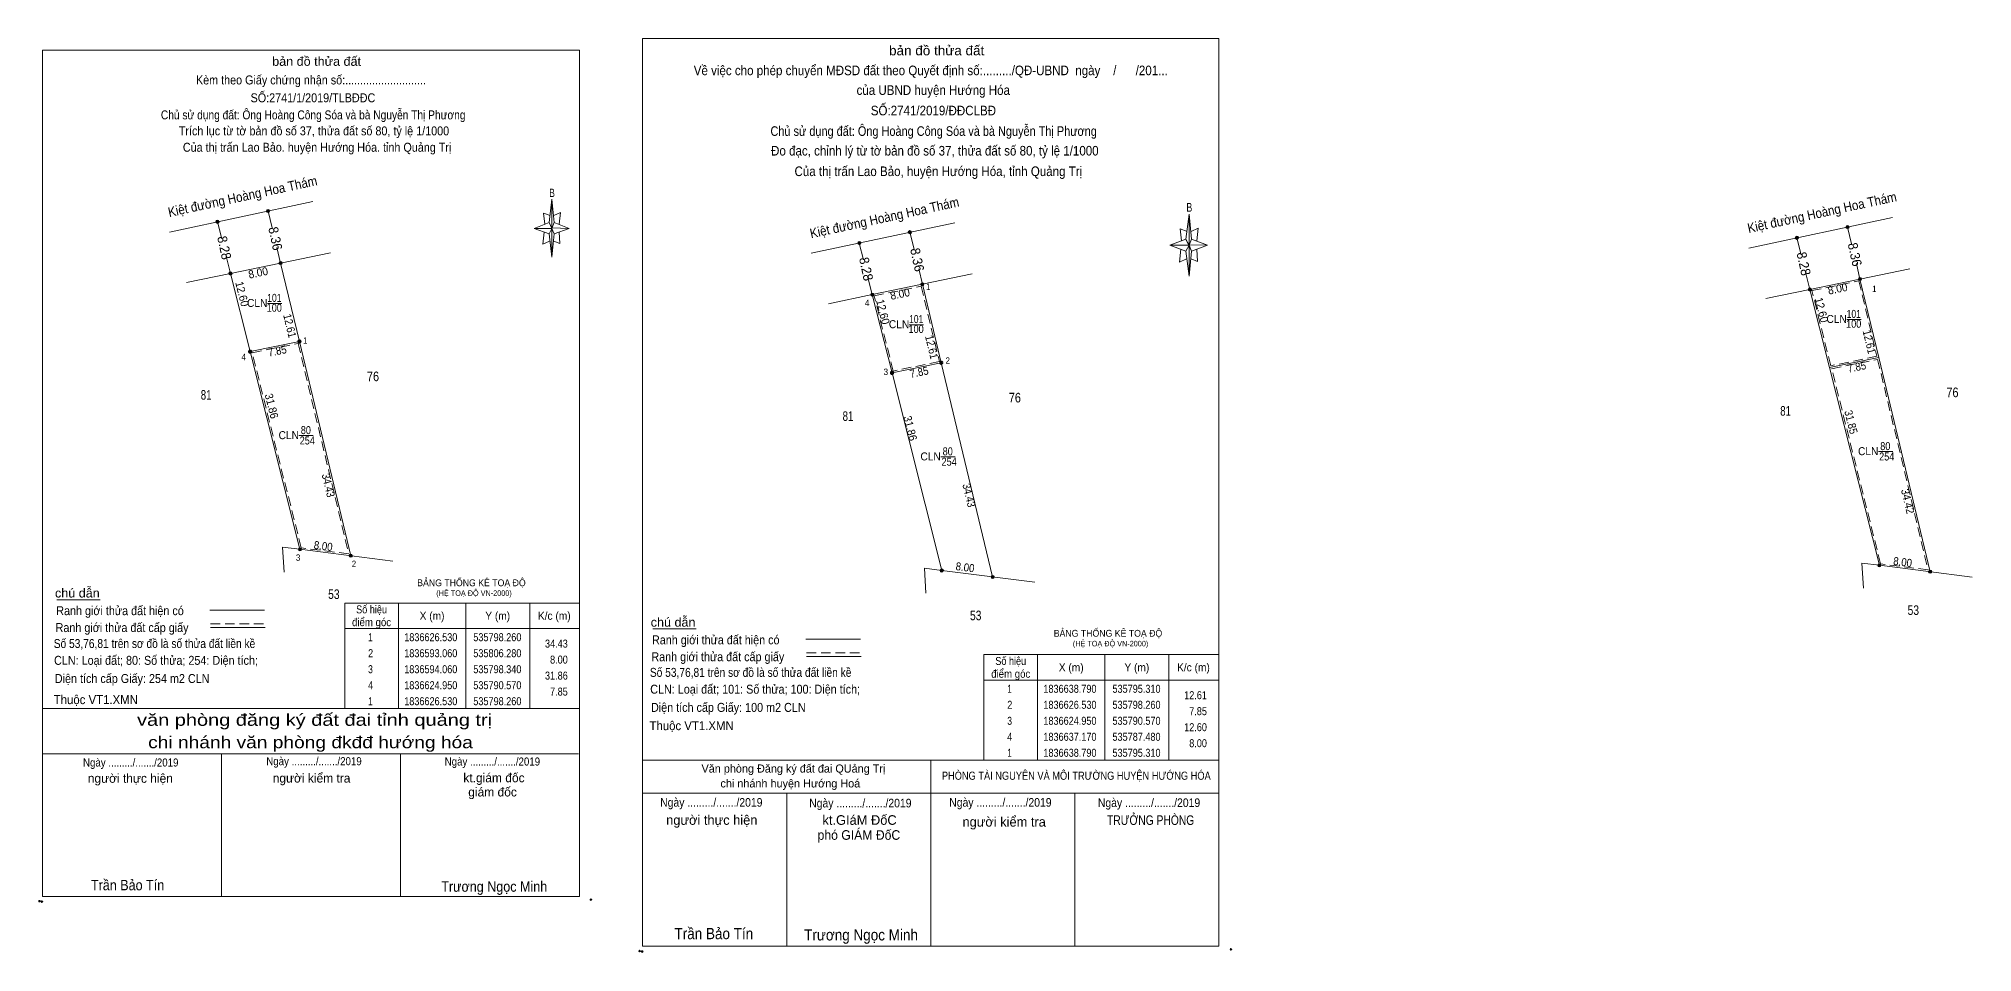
# Model space of a CAD drawing. Header units: metres. Extents: x 535511 to 536183, y 1836485 to 1836733.
# Drawn here: x 535510.8 to 535812.9, y 1836533.6 to 1836676.4 of the extents above; entities that cross this region are included whole.
import ezdxf
from ezdxf.enums import TextEntityAlignment as Align

# ---------------------------------------------------------------- set-up
doc = ezdxf.new("R2010")
doc.units = ezdxf.units.M
doc.header["$LTSCALE"] = 0.5
doc.header["$PDMODE"] = 32
doc.header["$PDSIZE"] = 0.25
doc.linetypes.add('DOTTED', pattern=[1.5, 0.3, -1.2])
doc.linetypes.add('MEDIUM_DASHED', pattern=[4.5, 3, -1.5])
for name, color, linetype, lineweight in [('1', 7, 'DOTTED', 13), ('10', 7, 'Continuous', 13), ('17', 7, 'Continuous', 13), ('2', 7, 'Continuous', 13), ('23', 7, 'Continuous', 13), ('5', 7, 'Continuous', 13), ('6', 7, 'Continuous', 13), ('63', 7, 'Continuous', 13)]:
    doc.layers.add(name, color=color, linetype=linetype, lineweight=lineweight)

msp = doc.modelspace()

# ---------------------------------------------------------------- hatches: boundary and pattern name
at = {"layer": '10'}
for points in [[(535546.87, 1836649.42, 1), (535546.37, 1836649.42, 1)], [(535538.96, 1836647.74, 1), (535538.46, 1836647.74, 1)], [(535647.14, 1836646.1, 1), (535646.64, 1836646.1, 1)], [(535793.61, 1836646.92, 1), (535793.11, 1836646.92, 1)], [(535639.23, 1836644.42, 1), (535638.73, 1836644.42, 1)], [(535785.7, 1836645.24, 1), (535785.2, 1836645.24, 1)], [(535548.82, 1836641.29, 1), (535548.32, 1836641.29, 1)], [(535540.99, 1836639.67, 1), (535540.49, 1836639.67, 1)], [(535649.09, 1836637.97, 1), (535648.59, 1836637.97, 1)], [(535787.73, 1836637.17, 1), (535787.23, 1836637.17, 1)], [(535795.56, 1836638.79, 1), (535795.06, 1836638.79, 1)], [(535641.26, 1836636.35, 1), (535640.76, 1836636.35, 1)], [(535551.85, 1836596.56, 1), (535551.35, 1836596.56, 1)], [(535559.79, 1836595.56, 1), (535559.29, 1836595.56, 1)], [(535652.12, 1836593.24, 1), (535651.62, 1836593.24, 1)], [(535660.06, 1836592.24, 1), (535659.56, 1836592.24, 1)], [(535798.59, 1836594.06, 1), (535798.09, 1836594.06, 1)], [(535806.53, 1836593.06, 1), (535806.03, 1836593.06, 1)]]:
    msp.add_hatch(color=256, dxfattribs=at).paths.add_polyline_path(points)
at = {"layer": '63'}
for points in [[(535551.77, 1836629.03, 1), (535551.27, 1836629.03, 1)], [(535544.08, 1836627.45, 1), (535543.58, 1836627.45, 1)], [(535652.04, 1836625.71, 1), (535651.54, 1836625.71, 1)], [(535644.35, 1836624.13, 1), (535643.85, 1836624.13, 1)]]:
    msp.add_hatch(color=256, dxfattribs=at).paths.add_polyline_path(points)

# ---------------------------------------------------------------- linework, layer by layer
at = {"layer": '1', "linetype": 'MEDIUM_DASHED'}
for points in [[(535551.33, 1836628.74), (535559.21, 1836595.85), (535551.8, 1836596.79), (535544.14, 1836627.26)], [(535798.07, 1836626.24), (535805.95, 1836593.35), (535798.54, 1836594.29), (535790.88, 1836624.76)]]:
    msp.add_lwpolyline(points, close=True, dxfattribs=at)
at = {"layer": '10'}
for p, q in [((535538.71, 1836647.74), (535539.38, 1836645.09)), ((535638.98, 1836644.42), (535639.65, 1836641.77)), ((535785.45, 1836645.24), (535786.12, 1836642.59)), ((535540.01, 1836642.58), (535540.74, 1836639.67)), ((535640.28, 1836639.26), (535641.01, 1836636.35)), ((535786.75, 1836640.08), (535787.48, 1836637.17)), ((535549.12, 1836593.01), (535548.88, 1836596.91)), ((535551.6, 1836596.56), (535566.12, 1836594.73)), ((535649.39, 1836589.69), (535649.15, 1836593.59)), ((535651.87, 1836593.24), (535666.39, 1836591.41)), ((535795.86, 1836590.51), (535795.62, 1836594.41)), ((535798.34, 1836594.06), (535812.86, 1836592.23))]:
    msp.add_line(p, q, dxfattribs=at)
for points in [[(535548.57, 1836641.29), (535551.52, 1836629.03), (535559.54, 1836595.56)], [(535551.6, 1836596.56), (535543.83, 1836627.45), (535540.74, 1836639.67)], [(535648.84, 1836637.97), (535651.79, 1836625.71), (535659.81, 1836592.24)], [(535798.34, 1836594.06), (535790.57, 1836624.95), (535787.48, 1836637.17)], [(535795.31, 1836638.79), (535798.26, 1836626.53), (535806.28, 1836593.06)], [(535651.87, 1836593.24), (535644.1, 1836624.13), (535641.01, 1836636.35)]]:
    msp.add_lwpolyline(points, dxfattribs=at)
for centre in [(535546.62, 1836649.42), (535538.71, 1836647.74), (535646.89, 1836646.1), (535793.36, 1836646.92), (535638.98, 1836644.42), (535785.45, 1836645.24), (535548.57, 1836641.29), (535540.74, 1836639.67), (535648.84, 1836637.97), (535787.48, 1836637.17), (535795.31, 1836638.79), (535641.01, 1836636.35), (535551.6, 1836596.56), (535559.54, 1836595.56), (535651.87, 1836593.24), (535659.81, 1836592.24), (535798.34, 1836594.06), (535806.28, 1836593.06)]:
    msp.add_circle(centre, 0.25, dxfattribs=at)
at = {"layer": '17'}
for p, q in [((535513.64, 1836588.69), (535520.41, 1836588.69)), ((535606.74, 1836584.14), (535613.51, 1836584.14))]:
    msp.add_line(p, q, dxfattribs=at)
at = {"layer": '2'}
for p, q in [((535546.62, 1836649.42), (535547.26, 1836646.79)), ((535793.36, 1836646.92), (535794, 1836644.29)), ((535548, 1836643.7), (535548.57, 1836641.29)), ((535646.89, 1836646.1), (535647.53, 1836643.47)), ((535648.27, 1836640.38), (535648.84, 1836637.97)), ((535794.74, 1836641.2), (535795.31, 1836638.79)), ((535666.84, 1836580.11), (535666.84, 1836563.61)), ((535677.34, 1836580.11), (535677.34, 1836563.61)), ((535687.34, 1836580.11), (535687.34, 1836563.61)), ((535658.44, 1836576.11), (535695.14, 1836576.11))]:
    msp.add_line(p, q, dxfattribs=at)
at = {"layer": '2', "linetype": 'MEDIUM_DASHED'}
for points in [[(535648.65, 1836637.68), (535651.49, 1836625.9), (535644.28, 1836624.42), (535641.32, 1836636.16)], [(535795.12, 1836638.5), (535797.96, 1836626.72), (535790.75, 1836625.24), (535787.79, 1836636.98)]]:
    msp.add_lwpolyline(points, close=True, dxfattribs=at)
at = {"layer": '2'}
msp.add_lwpolyline([(535658.44, 1836580.11), (535695.14, 1836580.11), (535695.14, 1836563.61), (535658.44, 1836563.61)], close=True, dxfattribs=at)
at = {"layer": '23'}
for p, q in [((535553.63, 1836650.9), (535531.2, 1836646.14)), ((535653.9, 1836647.58), (535631.47, 1836642.82)), ((535800.37, 1836648.4), (535777.94, 1836643.64)), ((535540.74, 1836639.67), (535556.36, 1836642.9)), ((535787.48, 1836637.17), (535803.1, 1836640.4)), ((535533.88, 1836638.26), (535540.74, 1836639.67)), ((535641.01, 1836636.35), (535656.63, 1836639.58)), ((535780.62, 1836635.76), (535787.48, 1836637.17)), ((535634.15, 1836634.94), (535641.01, 1836636.35)), ((535543.83, 1836627.45), (535551.52, 1836629.03)), ((535644.1, 1836624.13), (535651.79, 1836625.71)), ((535790.57, 1836624.95), (535798.26, 1836626.53)), ((535548.88, 1836596.91), (535551.6, 1836596.56)), ((535649.15, 1836593.59), (535651.87, 1836593.24)), ((535795.62, 1836594.41), (535798.34, 1836594.06))]:
    msp.add_line(p, q, dxfattribs=at)
at = {"layer": '5'}
for p, q in [((535590.51, 1836647.61), (535590.96, 1836651.25)), ((535590.51, 1836645.85), (535588.18, 1836646.69)), ((535591.33, 1836647.61), (535593.67, 1836646.69)), ((535690.01, 1836645.04), (535690.5, 1836648.95)), ((535591.33, 1836645.85), (535590.96, 1836642.22)), ((535592.18, 1836644.35), (535591.26, 1836644.73)), ((535592.08, 1836646.12), (535592.18, 1836644.35)), ((535690.01, 1836643.15), (535687.52, 1836644.06)), ((535690.89, 1836645.04), (535693.4, 1836644.06)), ((535691.7, 1836643.44), (535691.81, 1836641.55)), ((535690.89, 1836643.15), (535690.5, 1836639.26)), ((535691.81, 1836641.55), (535690.82, 1836641.95)), ((535511.36, 1836571.67), (535595.29, 1836571.67)), ((535511.36, 1836564.58), (535595.1, 1836564.58)), ((535511.36, 1836564.58), (535595.1, 1836564.58)), ((535511.36, 1836564.58), (535595.1, 1836564.58)), ((535539.34, 1836542.3), (535539.34, 1836564.58)), ((535567.31, 1836542.3), (535567.31, 1836564.58)), ((535605.14, 1836563.61), (535695.14, 1836563.61)), ((535650.14, 1836534.55), (535650.14, 1836563.61)), ((535605.14, 1836558.45), (535695.14, 1836558.45)), ((535605.14, 1836558.45), (535694.94, 1836558.45)), ((535605.14, 1836558.45), (535694.94, 1836558.45)), ((535605.14, 1836534.55), (535605.14, 1836558.45)), ((535627.64, 1836534.55), (535627.64, 1836558.45)), ((535672.64, 1836534.55), (535672.64, 1836558.45))]:
    msp.add_line(p, q, dxfattribs=at)
for points in [[(535511.36, 1836674.53), (535595.29, 1836674.53), (535595.29, 1836542.3), (535511.36, 1836542.3)], [(535605.14, 1836676.35), (535695.14, 1836676.35), (535695.14, 1836534.55), (535605.14, 1836534.55)], [(535590.96, 1836651.25), (535591.33, 1836647.61), (535590.96, 1836646.69)], [(535590.96, 1836646.69), (535588.18, 1836646.69), (535590.51, 1836647.61), (535591.33, 1836645.85), (535593.67, 1836646.69), (535590.96, 1836646.78)], [(535590.96, 1836646.69), (535590.96, 1836642.22), (535590.51, 1836645.85)], [(535690.5, 1836648.95), (535690.89, 1836645.04), (535690.5, 1836644.06)], [(535690.5, 1836644.06), (535687.52, 1836644.06), (535690.01, 1836645.04), (535690.89, 1836643.15), (535693.4, 1836644.06), (535690.5, 1836644.15)], [(535690.5, 1836644.06), (535690.5, 1836639.26), (535690.01, 1836643.15)]]:
    msp.add_lwpolyline(points, close=True, dxfattribs=at)
for points in [[(535590.96, 1836646.69), (535590.51, 1836647.61), (535588.18, 1836646.69)], [(535590.69, 1836648.73), (535589.67, 1836649.1), (535589.84, 1836647.34)], [(535590.96, 1836646.69), (535591.33, 1836645.85), (535593.67, 1836646.69)], [(535591.26, 1836648.73), (535592.28, 1836649.2), (535592.08, 1836647.34)], [(535690.21, 1836646.24), (535689.11, 1836646.64), (535689.3, 1836644.75)], [(535690.82, 1836646.24), (535691.91, 1836646.75), (535691.7, 1836644.75)], [(535589.77, 1836646.12), (535589.57, 1836644.25), (535590.59, 1836644.73)], [(535690.5, 1836644.06), (535690.01, 1836645.04), (535687.52, 1836644.06)], [(535689.22, 1836643.44), (535689.01, 1836641.44), (535690.1, 1836641.95)], [(535690.5, 1836644.06), (535690.89, 1836643.15), (535693.4, 1836644.06)], [(535595.29, 1836542.3), (535511.36, 1836542.3), (535511.36, 1836564.58)], [(535695.14, 1836534.55), (535605.14, 1836534.55), (535605.14, 1836558.45)]]:
    msp.add_lwpolyline(points, dxfattribs=at)
for p in [(535510.91, 1836541.58), (535511.29, 1836541.51), (535604.67, 1836533.78), (535605.07, 1836533.71)]:
    msp.add_point(p, dxfattribs=at)
at = {"layer": '6'}
for p, q in [((535546.52, 1836634.98), (535548.76, 1836634.98)), ((535646.79, 1836631.66), (535649.03, 1836631.66)), ((535793.26, 1836632.48), (535795.5, 1836632.48)), ((535551.45, 1836614.32), (535553.69, 1836614.32)), ((535651.72, 1836611), (535653.96, 1836611)), ((535798.19, 1836611.82), (535800.43, 1836611.82)), ((535537.52, 1836587.06), (535546.05, 1836587.06)), ((535537.65, 1836584.34), (535546.17, 1836584.34)), ((535630.62, 1836582.51), (535639.15, 1836582.51)), ((535630.75, 1836579.79), (535639.27, 1836579.79)), ((535605.14, 1836563.61), (535695.14, 1836563.61))]:
    msp.add_line(p, q, dxfattribs=at)
at = {"layer": '6', "linetype": 'MEDIUM_DASHED'}
for p, q in [((535537.65, 1836584.91), (535546.23, 1836584.91)), ((535630.75, 1836580.36), (535639.33, 1836580.36))]:
    msp.add_line(p, q, dxfattribs=at)
at = {"layer": '6'}
for p in [(535597.05, 1836541.83), (535697.04, 1836534.05)]:
    msp.add_point(p, dxfattribs=at)
at = {"layer": '63'}
for p, q in [((535566.99, 1836588.17), (535566.99, 1836571.67)), ((535577.49, 1836588.17), (535577.49, 1836571.67)), ((535587.49, 1836588.17), (535587.49, 1836571.67)), ((535558.59, 1836584.17), (535595.29, 1836584.17))]:
    msp.add_line(p, q, dxfattribs=at)
msp.add_lwpolyline([(535558.59, 1836588.17), (535595.29, 1836588.17), (535595.29, 1836571.67), (535558.59, 1836571.67)], close=True, dxfattribs=at)
at = {"layer": '63', "linetype": 'MEDIUM_DASHED'}
for centre in [(535551.52, 1836629.03), (535543.83, 1836627.45), (535651.79, 1836625.71), (535644.1, 1836624.13)]:
    msp.add_circle(centre, 0.25, dxfattribs=at)

# ---------------------------------------------------------------- texts
at = {"layer": '1'}
for s, height, width, p in [('BẢNG THỐNG KÊ TOẠ ĐỘ ', 1.072, 0.95, (535569.92, 1836590.79)), ('(HỆ TOẠ ĐỘ VN-2000)', 0.8672, 0.9, (535572.9, 1836589.28)), ('BẢNG THỐNG KÊ TOẠ ĐỘ ', 1.072, 0.95, (535669.36, 1836582.9)), ('(HỆ TOẠ ĐỘ VN-2000)', 0.8672, 0.9, (535672.34, 1836581.39))]:
    msp.add_text(s, height=height, dxfattribs=dict(at, width=width)).set_placement(p)
at = {"layer": '2'}
for s, rotation, width, p in [('8.00', 11.689, 0.95, (535545.1984, 1836639.16)), ('12.60', 284.191, 0.95, (535541.9634, 1836636.3082)), ('8.00', 11.689, 0.95, (535645.4684, 1836635.84)), ('8.00', 11.689, 0.95, (535791.9434, 1836636.661)), ('12.60', 284.191, 0.95, (535642.0734, 1836633.5182)), ('12.60', 284.191, 0.95, (535788.7034, 1836633.8082)), ('12.61', 283.529, 0.9, (535549.4124, 1836631.3412)), ('12.61', 283.529, 0.9, (535649.6824, 1836628.0212)), ('12.61', 283.529, 0.9, (535796.1537, 1836628.8362))]:
    msp.add_text(s, height=1.25, rotation=rotation, dxfattribs=dict(at, width=width)).set_placement(p, align=Align.CENTER)
for s, height, width, p in [(' 1', 1, 0.9, (535650.1, 1836637.09)), (' 1', 1, 0.9, (535797.89, 1836636.74)), (' 4', 1, 0.95, (535640.57, 1836634.58)), (' 1', 1, 0.9, (535552.77, 1836628.69)), (' 4', 1, 0.95, (535543.17, 1836626.11)), (' 2', 1, 0.9, (535653.14, 1836625.56)), (' 3', 1, 0.95, (535643.48, 1836623.79)), (' 3', 1, 0.95, (535551.67, 1836594.76)), (' 2', 1, 0.9, (535560.37, 1836593.79)), ('12.61', 1.25, 0.85, (535693.29, 1836573.14)), ('7.85', 1.25, 0.85, (535693.29, 1836570.64)), ('12.60', 1.25, 0.85, (535693.29, 1836568.14)), ('8.00', 1.25, 0.85, (535693.29, 1836565.64))]:
    msp.add_text(s, height=height, dxfattribs=dict(at, width=width)).set_placement(p, align=Align.RIGHT)
for s, width, p in [('100', 0.85, (535547.59, 1836633.68)), ('100', 0.85, (535647.86, 1836630.36)), ('100', 0.85, (535794.33, 1836631.18)), ('254', 0.85, (535552.75, 1836612.94)), ('254', 0.85, (535653.02, 1836609.62)), ('254', 0.85, (535799.49, 1836610.44)), ('Số hiệu', 0.85, (535662.64, 1836578.49)), ('điểm góc', 0.9, (535662.64, 1836576.49)), ('X (m)', 0.95, (535672.09, 1836577.49)), ('Y (m)', 0.95, (535682.345, 1836577.49)), ('K/c (m)', 0.95, (535691.185, 1836577.49)), (' 1', 0.75, (535662.29, 1836574.14)), ('1836638.790', 0.85, (535671.89, 1836574.14)), ('535795.310', 0.85, (535682.29, 1836574.14)), (' 2', 0.85, (535662.295, 1836571.64)), ('1836626.530', 0.85, (535671.89, 1836571.64)), ('535798.260', 0.85, (535682.29, 1836571.64)), (' 4', 0.85, (535662.29, 1836566.64)), (' 3', 0.8, (535662.285, 1836569.14)), ('1836624.950', 0.85, (535671.89, 1836569.14)), ('1836637.170', 0.85, (535671.89, 1836566.64)), ('535790.570', 0.85, (535682.29, 1836569.14)), ('535787.480', 0.85, (535682.29, 1836566.64)), (' 1', 0.75, (535662.29, 1836564.14)), ('1836638.790', 0.85, (535671.89, 1836564.14)), ('535795.310', 0.85, (535682.29, 1836564.14))]:
    msp.add_text(s, height=1.25, dxfattribs=dict(at, width=width)).set_placement(p, align=Align.CENTER)
at = {"layer": '23', "width": 0.85}
for p in [(535563.015, 1836622.83), (535663.285, 1836619.51), (535809.755, 1836620.33)]:
    msp.add_text('76', height=1.5, dxfattribs=at).set_placement(p, align=Align.CENTER)
at = {"layer": '5'}
for s, height, width, p in [('bản đồ thửa đất', 1.399, 1.05, (535554.205, 1836672.11)), ('bản đồ thửa đất', 1.5, 1.05, (535651.07, 1836673.75)), ('Kèm theo Giấy chứng nhận số:...........................', 1.399, 0.9, (535553.325, 1836669.2)), ('Về việc cho phép chuyển MĐSD đất theo Quyết định số:........./QĐ-UBND  ngày    /      /201...', 1.5, 0.9, (535650.15, 1836670.64)), ('SỐ:2741/1/2019/TLBĐĐC', 1.4, 0.9, (535553.63, 1836666.41)), ('của UBND huyện Hướng Hóa', 1.5, 0.9, (535650.54, 1836667.56)), ('Chủ sử dụng đất: Ông Hoàng Công Sóa và bà Nguyễn Thị Phương', 1.4, 0.85, (535553.67, 1836663.74)), ('SỐ:2741/2019/ĐĐCLBĐ', 1.5, 0.9, (535650.56, 1836664.37)), ('Trích lục từ tờ bản đồ số 37, thửa đất số 80, tỷ lệ 1/1000 ', 1.4, 0.9, (535554.03, 1836661.24)), ('Chủ sử dụng đất: Ông Hoàng Công Sóa và bà Nguyễn Thị Phương', 1.5, 0.85, (535650.6, 1836661.16)), ('Của thị trấn Lao Bảo. huyện Hướng Hóa. tỉnh Quảng Trị', 1.4, 0.9, (535554.285, 1836658.68)), ('Đo đạc, chỉnh lý từ tờ bản đồ số 37, thửa đất số 80, tỷ lệ 1/1000 ', 1.5, 0.9, (535651.035, 1836658.09)), ('Của thị trấn Lao Bảo, huyện Hướng Hóa, tỉnh Quảng Trị', 1.5, 0.9, (535651.335, 1836654.88)), ('B', 1.285, 0.75, (535590.995, 1836651.61)), ('B', 1.377, 0.75, (535690.54, 1836649.3)), ('văn phòng đăng ký đất đai tỉnh quảng trị', 1.865, 1.25, (535553.885, 1836568.98)), ('chi nhánh văn phòng đkđđ hướng hóa', 1.865, 1.2, (535553.25, 1836565.48)), ('Ngày ........./......./2019', 1.259, 0.9, (535525.165, 1836562.62)), ('Ngày ........./......./2019', 1.259, 0.9, (535553.795, 1836562.82)), ('Ngày ........./......./2019', 1.259, 0.9, (535581.665, 1836562.77)), ('Ngày ........./......./2019', 1.35, 0.9, (535615.865, 1836556.34)), ('Ngày ........./......./2019', 1.35, 0.9, (535639.145, 1836556.23)), ('Ngày ........./......./2019', 1.35, 0.9, (535661.025, 1836556.34)), ('Ngày ........./......./2019', 1.35, 0.9, (535684.245, 1836556.29)), ('phó GIÁM ĐốC', 1.5, 0.95, (535638.92, 1836551.17)), ('TRƯỞNG PHÒNG', 1.5, 0.8, (535684.495, 1836553.49)), ('Trần Bảo Tín', 1.629, 0.9, (535524.675, 1836543.28)), ('Trương Ngọc Minh', 1.63, 0.9, (535581.955, 1836543.05)), ('Trần Bảo Tín', 1.75, 0.9, (535616.26, 1836535.64)), ('Trương Ngọc Minh', 1.75, 0.9, (535639.255, 1836535.44))]:
    msp.add_text(s, height=height, dxfattribs=dict(at, width=width)).set_placement(p, align=Align.CENTER)
for s, height, p in [('người kiểm tra', 1.399, (535553.42, 1836560.11)), ('kt.giám đốc', 1.4, (535581.91, 1836560.16)), ('người thực hiện', 1.399, (535525.105, 1836560.08)), ('giám đốc', 1.4, (535581.69, 1836557.94)), ('người thực hiện', 1.5, (535615.94, 1836553.51)), ('kt.GIáM ĐốC', 1.5, (535639.025, 1836553.51)), ('người kiểm tra', 1.5, (535661.615, 1836553.23))]:
    msp.add_text(s, height=height, dxfattribs=at).set_placement(p, align=Align.CENTER)
at = {"layer": '6'}
for s, rotation, width, p in [('Kiệt đường Hoàng Hoa Thám', 12.184, 0.9, (535542.7967, 1836650.9745)), ('Kiệt đường Hoàng Hoa Thám', 12.184, 0.9, (535643.0667, 1836647.6545)), ('Kiệt đường Hoàng Hoa Thám', 12.184, 0.9, (535789.5367, 1836648.4745)), ('8.36', 282.151, 0.95, (535547.0391, 1836644.9629)), ('8.28', 282.151, 0.95, (535539.0548, 1836643.5229)), ('8.36', 282.151, 0.95, (535647.3091, 1836641.6429)), ('8.36', 282.151, 0.95, (535793.778, 1836642.4679)), ('8.28', 282.151, 0.95, (535639.3248, 1836640.2029)), ('8.28', 282.151, 0.95, (535785.7948, 1836641.0229))]:
    msp.add_text(s, height=1.5, rotation=rotation, dxfattribs=dict(at, width=width)).set_placement(p, align=Align.CENTER)
for s, height, width, p in [('CLN', 1.25, 0.95, (535544.925, 1836634.43)), ('101', 1.25, 0.8, (535547.6, 1836635.22)), ('CLN', 1.25, 0.95, (535645.195, 1836631.11)), ('101', 1.25, 0.8, (535647.87, 1836631.9)), ('CLN', 1.25, 0.95, (535791.665, 1836631.93)), ('101', 1.25, 0.8, (535794.34, 1836632.72)), ('81', 1.5, 0.75, (535536.945, 1836619.94)), ('81', 1.5, 0.75, (535637.215, 1836616.62)), ('81', 1.5, 0.75, (535783.685, 1836617.44)), ('CLN', 1.25, 0.95, (535549.855, 1836613.77)), ('80', 1.25, 0.85, (535552.525, 1836614.56)), ('80', 1.25, 0.85, (535799.265, 1836612.06)), ('CLN', 1.25, 0.95, (535650.125, 1836610.45)), ('80', 1.25, 0.85, (535652.795, 1836611.24)), ('CLN', 1.25, 0.95, (535796.595, 1836611.27)), ('53', 1.5, 0.8, (535556.9, 1836588.8)), ('53', 1.5, 0.8, (535657.17, 1836585.48)), ('53', 1.5, 0.8, (535803.64, 1836586.3)), ('PHÒNG TÀI NGUYÊN VÀ MÔI TRƯỜNG HUYỆN HƯỚNG HÓA', 1.27, 0.85, (535672.885, 1836560.55))]:
    msp.add_text(s, height=height, dxfattribs=dict(at, width=width)).set_placement(p, align=Align.CENTER)
for s, height, width, p in [('chú dẫn', 1.399, 1.05, (535513.33, 1836589.03)), ('Ranh giới thửa đất hiện có ', 1.399, 0.9, (535513.53, 1836586.27)), ('chú dẫn', 1.399, 1.05, (535606.4, 1836584.47)), ('Ranh giới thửa đất cấp giấy', 1.399, 0.9, (535513.43, 1836583.63)), ('Ranh giới thửa đất hiện có ', 1.399, 0.9, (535606.6, 1836581.71)), ('Số 53,76,81 trên sơ đồ là số thửa đất liền kề', 1.4, 0.85, (535513.14, 1836581.14)), ('CLN: Loại đất; 80: Số thửa; 254: Diện tích;', 1.4, 0.9, (535513.19, 1836578.51)), ('Ranh giới thửa đất cấp giấy', 1.399, 0.9, (535606.5, 1836579.07)), ('Diện tích cấp Giấy: 254 m2 CLN', 1.4, 0.9, (535513.31, 1836575.67)), ('Số 53,76,81 trên sơ đồ là số thửa đất liền kề', 1.4, 0.85, (535606.27, 1836576.63)), ('Thuộc VT1.XMN', 1.4, 0.95, (535513.14, 1836572.37)), ('CLN: Loại đất; 101: Số thửa; 100: Diện tích;', 1.4, 0.9, (535606.32, 1836574)), ('Diện tích cấp Giấy: 100 m2 CLN', 1.4, 0.9, (535606.44, 1836571.16)), ('Thuộc VT1.XMN', 1.4, 0.95, (535606.21, 1836568.3))]:
    msp.add_text(s, height=height, dxfattribs=dict(at, width=width)).set_placement(p)
for s, p in [(' Văn phòng Đăng ký đất đai QUảng Trị', (535628.46, 1836561.67)), ('chi nhánh huyện Hướng Hoá', (535628.21, 1836559.35))]:
    msp.add_text(s, height=1.267, dxfattribs=at).set_placement(p, align=Align.CENTER)
at = {"layer": '63'}
for s, rotation, width, p in [('7.85', 11.611, 0.9, (535548.1842, 1836626.9429)), ('7.85', 11.611, 0.9, (535648.4542, 1836623.6229)), ('7.85', 11.611, 0.9, (535794.9242, 1836624.4429)), ('31.86', 284.119, 0.95, (535546.5698, 1836618.7925)), ('31.86', 284.119, 0.95, (535646.3498, 1836615.3225)), ('31.85', 284.119, 0.9, (535793.3048, 1836616.2925)), ('34.43', 283.475, 0.9, (535555.4291, 1836606.4156)), ('34.43', 283.475, 0.9, (535655.5191, 1836604.8556)), ('34.42', 283.475, 0.95, (535802.1663, 1836603.9156)), ('8.00', 352.822, 0.9, (535555.1619, 1836596.4546)), ('8.00', 352.822, 0.9, (535801.9019, 1836593.9546)), ('8.00', 352.822, 0.9, (535655.4319, 1836593.1346))]:
    msp.add_text(s, height=1.25, rotation=rotation, dxfattribs=dict(at, width=width)).set_placement(p, align=Align.CENTER)
for s, width, p in [('điểm góc', 0.9, (535562.79, 1836584.55)), ('Số hiệu', 0.85, (535562.79, 1836586.55)), ('X (m)', 0.95, (535572.24, 1836585.55)), ('Y (m)', 0.95, (535582.495, 1836585.55)), ('K/c (m)', 0.95, (535591.335, 1836585.55)), (' 1', 0.75, (535562.44, 1836582.2)), ('1836626.530', 0.85, (535572.04, 1836582.2)), ('535798.260', 0.85, (535582.44, 1836582.2)), (' 2', 0.85, (535562.445, 1836579.7)), ('1836593.060', 0.85, (535572.04, 1836579.7)), ('535806.280', 0.85, (535582.44, 1836579.7)), (' 3', 0.8, (535562.435, 1836577.2)), ('1836594.060', 0.85, (535572.04, 1836577.2)), ('535798.340', 0.85, (535582.44, 1836577.2)), (' 4', 0.85, (535562.44, 1836574.7)), ('1836624.950', 0.85, (535572.04, 1836574.7)), ('535790.570', 0.85, (535582.44, 1836574.7)), (' 1', 0.75, (535562.44, 1836572.2)), ('1836626.530', 0.85, (535572.04, 1836572.2)), ('535798.260', 0.85, (535582.44, 1836572.2))]:
    msp.add_text(s, height=1.25, dxfattribs=dict(at, width=width)).set_placement(p, align=Align.CENTER)
at = {"layer": '63', "width": 0.85}
for s, p in [('34.43', (535593.44, 1836581.2)), ('8.00', (535593.44, 1836578.7)), ('31.86', (535593.44, 1836576.2)), ('7.85', (535593.44, 1836573.7))]:
    msp.add_text(s, height=1.25, dxfattribs=at).set_placement(p, align=Align.RIGHT)

doc.saveas('drawing.dxf')
